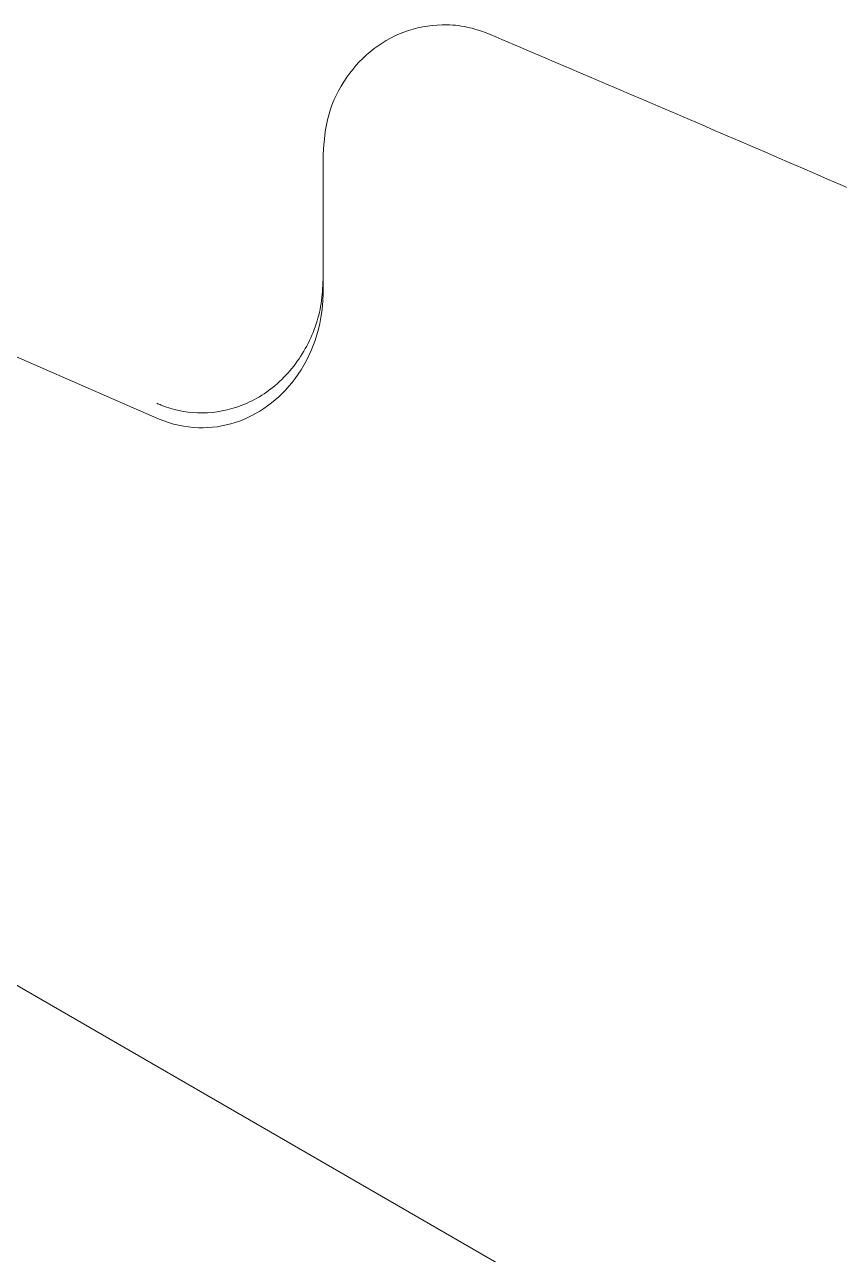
# Model space of a CAD drawing. Extents: x 14808 to 20058, y -13198 to -11680.
# Drawn here: x 16238.377 to 16239.384, y -12211.674 to -12210.155 of the extents above; entities that cross this region are included whole.
import ezdxf

# ---------------------------------------------------------------- set-up
doc = ezdxf.new("R2010")
doc.units = 0
doc.header["$LTSCALE"] = 7
doc.header["$MEASUREMENT"] = 0
doc.layers.get('0').update_dxf_attribs({"color": 2, "linetype": 'CONTINUOUS'})

msp = doc.modelspace()

# ---------------------------------------------------------------- linework, layer by layer
at = {"color": 7, "linetype": 'Continuous', "lineweight": 15}
for p, q in [((16238.5399, -12210.6408), (16237.4513, -12210.1662)), ((16238.7456, -12210.3153), (16238.7456, -12210.4859)), ((16239.0456, -12211.7339), (16237.9863, -12211.1223))]:
    msp.add_line(p, q, dxfattribs=at)
for points, knots in [([(16238.9513, -12210.1662), (16238.9433, -12210.1633), (16238.9263, -12210.1571), (16238.8923, -12210.1532), (16238.8504, -12210.1593), (16238.8068, -12210.1824), (16238.7723, -12210.2189), (16238.7497, -12210.265), (16238.7469, -12210.2988), (16238.7456, -12210.3153)], [0, 0, 0, 0, 0.084724, 0.179843, 0.339851, 0.499733, 0.663165, 0.835664, 1, 1, 1, 1]), ([(16241.1513, -12211.189), (16240.9935, -12211.1038), (16240.6776, -12210.9331), (16240.0244, -12210.6311), (16239.4478, -12210.378), (16239.0338, -12210.2014), (16238.9513, -12210.1662)], [0, 0, 0, 0, 0.221564, 0.44372, 0.889151, 1, 1, 1, 1]), ([(16238.7456, -12210.4698), (16238.7451, -12210.4797), (16238.7436, -12210.5092), (16238.7266, -12210.5566), (16238.6898, -12210.6023), (16238.6416, -12210.6299), (16238.5913, -12210.6372), (16238.5576, -12210.6301), (16238.5417, -12210.6233), (16238.5399, -12210.6225)], [0, 0, 0, 0, 0.097273, 0.292654, 0.486369, 0.666656, 0.828898, 0.980059, 1, 1, 1, 1]), ([(16238.5399, -12210.6408), (16238.5408, -12210.6412), (16238.5571, -12210.6484), (16238.5902, -12210.6557), (16238.6375, -12210.6488), (16238.6792, -12210.6272), (16238.7141, -12210.5922), (16238.739, -12210.5444), (16238.7455, -12210.5065), (16238.7456, -12210.4865), (16238.7456, -12210.4859)], [0, 0, 0, 0, 0.010378, 0.17498, 0.324274, 0.471755, 0.629142, 0.803258, 0.994183, 1, 1, 1, 1])]:
    msp.add_open_spline(points, degree=3, knots=knots, dxfattribs=at)

doc.saveas('drawing.dxf')
